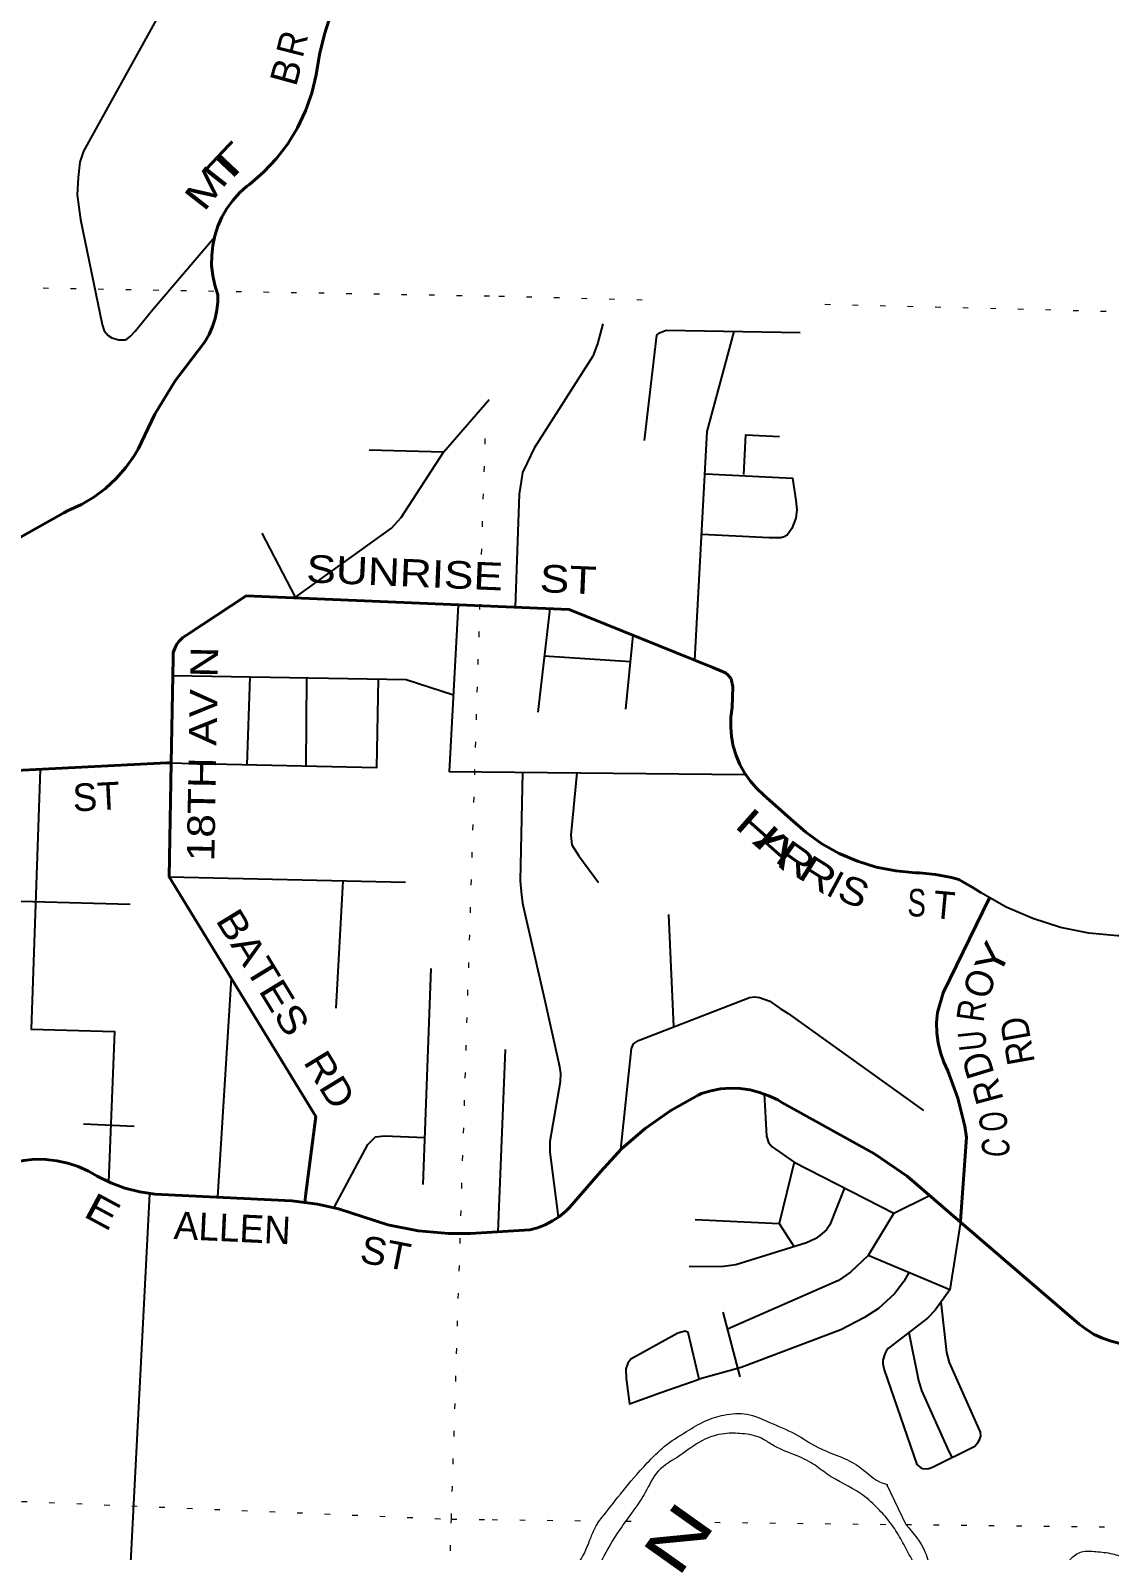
# Model space of a CAD drawing. Header units: feet. Extents: x -509309 to -252658, y -547785 to -360805.
# Drawn here: x -481227 to -476531, y -492684 to -486069 of the extents above; entities that cross this region are included whole.
import ezdxf
from ezdxf.enums import TextEntityAlignment as Align

# ---------------------------------------------------------------- set-up
doc = ezdxf.new("R2010")
doc.units = ezdxf.units.FT
doc.header["$LTSCALE"] = 80
doc.linetypes.add('DOTTED', pattern=[1.5, 0.3, -1.2])
for name, color, linetype, lineweight in [('26', 7, 'Continuous', 40), ('27', 7, 'Continuous', 13), ('29', 7, 'Continuous', 25), ('39', 7, 'Continuous', 13), ('7', 7, 'DOTTED', 13)]:
    doc.layers.add(name, color=color, linetype=linetype, lineweight=lineweight)
doc.layers.add('41', color=7, linetype='Continuous')

msp = doc.modelspace()

# ---------------------------------------------------------------- linework, layer by layer
at = {"layer": '26'}
for points in [[(-481316.74, -488300.48), (-481081.75, -488168.28), (-481062.3, -488158.74), (-481004.86, -488132.28), (-480950.49, -488099.97), (-480899.8, -488062.15), (-480853.35, -488019.24), (-480811.63, -487971.71), (-480775.11, -487920.08), (-480758.4, -487891.97), (-480685.98, -487739.07), (-480597.97, -487594.58), (-480495.35, -487460.09), (-480490.02, -487453.85), (-480468.29, -487423.91), (-480449.8, -487391.86), (-480434.77, -487358.06), (-480423.35, -487322.87), (-480415.68, -487286.68), (-480411.83, -487249.89), (-480411.56, -487219.29), (-480424.96, -487177.92), (-480433.96, -487135.38), (-480438.46, -487092.13), (-480438.42, -487048.65), (-480433.83, -487005.41), (-480424.75, -486962.89), (-480411.27, -486921.55), (-480393.55, -486881.84), (-480371.77, -486844.21), (-480346.18, -486809.06), (-480317.05, -486776.77), (-480284.71, -486747.71), (-480274.41, -486739.65), (-480212.57, -486686.55), (-480156.61, -486627.29), (-480107.16, -486562.5), (-480064.75, -486492.89), (-480029.85, -486419.23), (-480002.84, -486342.33), (-479984.02, -486263.03), (-479969.69, -486174.63), (-479947.33, -486085.15), (-479860.12, -485809.99)], [(-477090.31, -489821.91), (-477121.09, -489801.46), (-477169.21, -489774.47), (-477187.11, -489764.43), (-477219.21, -489755.43), (-477219.22, -489755.43), (-477288.47, -489741.62), (-477358.79, -489735.14), (-477375.73, -489734.64), (-477461.56, -489726.75), (-477546.09, -489709.92), (-477628.4, -489684.35), (-477707.59, -489650.32), (-477782.79, -489608.2), (-477853.17, -489558.44), (-477917.97, -489501.61), (-478036.89, -489396.06), (-478067.71, -489367.13), (-478095.33, -489335.13), (-478119.46, -489300.42), (-478139.82, -489263.38), (-478156.21, -489224.41), (-478168.43, -489183.94), (-478176.35, -489142.42), (-478179.89, -489100.3), (-478179.01, -489058.04), (-478173.71, -489016.1), (-478170.71, -488925.09), (-478177.13, -488891.36), (-478184.46, -488881.68), (-478192.76, -488872.81), (-478201.94, -488864.85), (-478257.27, -488841.48), (-478882.14, -488588.58), (-480288.2, -488529.83), (-480543.34, -488697.62), (-480552.99, -488703.33), (-480563.59, -488711.08), (-480573.31, -488719.89), (-480582.07, -488729.67), (-480589.75, -488740.31), (-480595.99, -488751.2), (-480605.59, -488776.17), (-480606.05, -488801.2), (-480614.47, -489255.65)], [(-480614.47, -489255.65), (-480633.38, -489256.61), (-481831.2, -489317.67), (-481838.19, -489319.27), (-481852.2, -489321.33), (-481866.36, -489321.92), (-481880.49, -489321.03), (-481894.46, -489318.66), (-481908.1, -489314.84), (-481921.27, -489309.62), (-481933.83, -489303.05), (-481945.62, -489295.21), (-481956.54, -489286.18), (-481966.44, -489276.05), (-482206, -489022), (-482224.29, -489002.6), (-482256, -488981.09), (-482262.69, -488977.58), (-482275.57, -488972.45), (-482288.92, -488968.71), (-482302.59, -488966.37), (-482316.43, -488965.48), (-482330.28, -488966.04), (-482344, -488968.05)], [(-480033.33, -491168.99), (-480028.39, -491130.18), (-479985.86, -490795.45), (-480623.67, -489752.2), (-480614.47, -489255.65)], [(-477179.76, -491254.69), (-477178.23, -491229.01), (-477154.39, -490885.86), (-477161.15, -490837.48), (-477191.99, -490715.06), (-477235.45, -490596.54), (-477252.81, -490559.17), (-477267.3, -490517.41), (-477277.34, -490474.36), (-477282.82, -490430.49), (-477283.69, -490386.3), (-477279.94, -490342.25), (-477255.01, -490257.24), (-477053.15, -489844.06)], [(-477179.76, -491254.69), (-477412.14, -491055.1), (-477553.89, -490957.16), (-477956.98, -490734.11), (-477975.42, -490723.29), (-478013.93, -490704.6), (-478054.17, -490690.03), (-478095.72, -490679.75), (-478138.11, -490673.87), (-478180.89, -490672.45), (-478223.58, -490675.52), (-478265.72, -490683.03), (-478306.84, -490694.9), (-478322, -490702.23), (-478440.84, -490768.55), (-478552.1, -490846.93), (-478654.55, -490936.51), (-478747.08, -491036.31), (-478881.56, -491191.2), (-478897.91, -491207.24), (-478925.47, -491229.99), (-478955.26, -491249.73), (-478986.95, -491266.25), (-479020.19, -491279.36), (-479054.62, -491288.94), (-479311.69, -491304.29), (-479406.77, -491304.38), (-479540.18, -491292.55), (-479671.62, -491266.83), (-479886.31, -491197.06), (-479977.9, -491176.15), (-480033.33, -491168.99)], [(-480033.33, -491168.99), (-480089.89, -491161.68), (-480656.64, -491134.86), (-480685.91, -491132.9), (-480751.45, -491123.52), (-480815.66, -491107.33), (-480877.82, -491084.53), (-480937.25, -491055.35), (-480974.79, -491033.45), (-481018.72, -491013.38), (-481064.51, -490998.01), (-481111.65, -490987.51), (-481159.63, -490982), (-481207.93, -490981.53), (-481256.01, -490986.12), (-481303.34, -490995.7), (-481319.47, -491000.77)], [(-476398.93, -491793.74), (-476485.52, -491782.53), (-476524.24, -491773.33), (-476561.79, -491760.14), (-476597.75, -491743.09), (-476631.73, -491722.37), (-476663.36, -491698.22), (-477179.76, -491254.69)]]:
    msp.add_lwpolyline(points, dxfattribs=at)
at = {"layer": '29'}
for p, q in [((-479429.72, -487904.33), (-479753.21, -487896.42)), ((-480074.06, -488535.52), (-480218.27, -488256.58)), ((-478967.52, -488585.01), (-479019.48, -489036.41)), ((-478605.18, -488700.67), (-478637.21, -489023.25)), ((-478991.27, -488791.35), (-478616.56, -488815.26)), ((-480271.75, -488881.62), (-480285.84, -489264.32)), ((-480026.11, -488885.74), (-480028.8, -489270.01)), ((-480623.67, -489752.2), (-479594.71, -489775.67)), ((-479867.51, -489769.45), (-479897.52, -490324.24)), ((-481578.2, -489850.52), (-480792.4, -489871.95)), ((-478450.1, -489916.32), (-478428.2, -490405)), ((-479485.28, -490151.34), (-479518.81, -491091.64)), ((-480353.72, -490193.75), (-480413.04, -491146.39)), ((-479161.5, -490503.73), (-479193.22, -491297.22)), ((-480995.99, -490826.67), (-480775.37, -490837.71)), ((-477903.15, -490994.09), (-477968.45, -491261.47)), ((-477225.76, -491549.12), (-477582.04, -491400.48)), ((-478138.66, -491927.81), (-478213.24, -491646.65))]:
    msp.add_line(p, q, dxfattribs=at)
for points in [[(-480521.47, -485736.8), (-480996.13, -486595.43), (-481012.43, -486642.39), (-481019.53, -486709.22), (-481023.79, -486784.41), (-481009.77, -486891.48), (-480915.35, -487349.03), (-480905.96, -487376.66), (-480888.92, -487396.54), (-480873.3, -487406.48), (-480842.07, -487414.99), (-480816.52, -487415), (-480808.09, -487412.44), (-480790.96, -487399.38), (-480771.09, -487378.07), (-480696.51, -487285.76), (-480425.99, -486968.69)], [(-478736.69, -487346.71), (-478759.45, -487433.43), (-478780.41, -487486.26), (-479035.4, -487887.33), (-479066.09, -487950.39), (-479085.97, -487993), (-479091.65, -488032.76), (-479099.86, -488086.66), (-479117.24, -488578.76)], [(-478554.85, -487853.4), (-478501.22, -487395.73), (-478489.71, -487385.14), (-478461.32, -487373.78), (-477876.89, -487383.66)], [(-478336.6, -488809.37), (-478282.29, -487814.84), (-478164.97, -487378.79)], [(-480074.06, -488535.52), (-479655.85, -488235.71), (-479614.09, -488188.99), (-479429.72, -487904.33), (-479230.85, -487674.68)], [(-478122.02, -488001.52), (-478113.5, -487829.68), (-477967.27, -487836.78)], [(-478288.12, -487998.68), (-477910.67, -488017.71), (-477895.85, -488113.98), (-477892.03, -488154.91), (-477896.29, -488191.83), (-477913.33, -488237.28), (-477933.72, -488265.61), (-477947.4, -488272.79), (-477961.6, -488277.04), (-478011.88, -488276.63), (-478303.79, -488262.91)], [(-479365.61, -488568.38), (-479404.74, -489293.71), (-478119.78, -489306.81)], [(-480633.38, -489256.61), (-479719.14, -489276.88), (-479711.73, -488891.02)], [(-480607.44, -488875.98), (-479591.89, -488893.03), (-479386.75, -488960.24)], [(-481184.95, -489284.73), (-481223.98, -490414.48), (-480860.55, -490425.84), (-480886.77, -491081.25)], [(-478928.45, -491232.45), (-478964.92, -490950.57), (-478965.3, -490903.03), (-478921.14, -490642.89), (-478918.45, -490607.62), (-478922.71, -490579.22), (-478988.78, -490285.76), (-479083.13, -489876.22), (-479089.25, -489832.13), (-479094.49, -489769.7), (-479084.74, -489296.97)], [(-478849.82, -489299.37), (-478875.86, -489570.87), (-478870.5, -489612.74), (-478841.08, -489661.15), (-478754.47, -489776.34)], [(-476362.08, -490008.51), (-476496.25, -490009.6), (-476621.64, -489997.46), (-476745.07, -489972.27), (-476865.2, -489934.32), (-476980.7, -489884.02), (-477090.31, -489821.92)], [(-478657.18, -490938.81), (-478611.28, -490498.71), (-478603.28, -490478.38), (-478580.56, -490464.18), (-478097.88, -490276.71), (-478075.16, -490273.87), (-478054.41, -490277.62), (-478009.86, -490293.75), (-477964.43, -490325), (-477930.36, -490347.72), (-477340.23, -490769.07)], [(-478034.41, -490694.92), (-478023.79, -490880.47), (-478014.9, -490908.96), (-477998.67, -490927.23), (-477903.15, -490994.09), (-477469.74, -491215.77), (-477314.72, -491138.77)], [(-479904.65, -491191.1), (-479758.89, -490917.25), (-479724.82, -490883.16), (-479686.26, -490879.35), (-479511.48, -490886.06)], [(-480709.01, -491132.38), (-480793.66, -492762.72), (-480798.63, -492853.49)], [(-477685.1, -491105.62), (-477748.44, -491266.26), (-477763.31, -491288.53), (-477791.72, -491312.89), (-477812, -491327.1), (-477849.44, -491345.04), (-478156.93, -491440.76), (-478210.81, -491448.53), (-478360.85, -491448.62)], [(-478334.32, -491242.8), (-477968.45, -491261.47), (-477903.35, -491361.82)], [(-477469.74, -491215.77), (-477582.04, -491400.48), (-477657.8, -491473.24), (-477711.41, -491508.92), (-478193.81, -491719.91)], [(-477179.76, -491254.69), (-477225.76, -491549.12), (-477289.55, -491637.67), (-477323.29, -491671.98), (-477492.96, -491803.92), (-477501.58, -491813.24), (-477509.69, -491828.45), (-477517.81, -491854.84), (-477517.81, -491872.1), (-477512.11, -491897.75), (-477369.12, -492309.88), (-477355.01, -492321.65), (-477345.35, -492326.77), (-477328.63, -492327.74), (-477329, -492328.22), (-477317.96, -492326.77), (-477301.22, -492321.38), (-477118.06, -492229.01), (-477103.9, -492214.12), (-477095.79, -492199.91), (-477091.73, -492185.7), (-477093.32, -492169.28), (-477227.63, -491865.34), (-477238.83, -491821.36), (-477263.28, -491601.21)], [(-477405.18, -491474.27), (-477426.5, -491513.84), (-477467.08, -491566.61), (-477536.85, -491631.23), (-477596.94, -491670.13), (-477700.03, -491723.23), (-478134.17, -491887.84), (-478316.83, -491937.56)], [(-477404.89, -491735.44), (-477362.6, -491944.16), (-477349.17, -491987.89), (-477238.2, -492237.49), (-477217.91, -492279.37)]]:
    msp.add_lwpolyline(points, dxfattribs=at)
msp.add_lwpolyline([(-478316.83, -491937.56), (-478364.36, -491734.8), (-478378.08, -491729), (-478410.42, -491738.22), (-478613.87, -491851.72), (-478627.65, -491869.05), (-478635.76, -491893.41), (-478634.9, -491935.52), (-478620.25, -492045.79), (-478483.59, -491995.48)], close=True, dxfattribs=at)
at = {"layer": '39'}
msp.add_line((-477501, -492398.05), (-477417, -492570.05), dxfattribs=at)
for points in [[(-478759.27, -492564.56), (-478682.25, -492466.72), (-478588.97, -492352.86), (-478527.04, -492286.3), (-478469.43, -492231.66), (-478371.43, -492166.05), (-478289.99, -492120.05), (-478209.09, -492094.09), (-478108.74, -492090.7), (-478013.42, -492125.26), (-477900.49, -492176.33), (-477799.79, -492235.1), (-477621.54, -492317.95), (-477517.22, -492390.85), (-477496.57, -492396.47)], [(-476512.15, -492759.41), (-476550.96, -492743.8), (-476603.17, -492746.45), (-476649.34, -492823.44), (-476631.55, -492908.12), (-476616.68, -493026.81), (-476631.81, -493142.71), (-476638.28, -493234.78), (-476650.34, -493310.66), (-476672.09, -493374.25), (-476732.34, -493452.88), (-476824.01, -493506.63), (-476907.03, -493536.55), (-476961.08, -493533.13), (-477064.41, -493498.35), (-477135.37, -493452.39), (-477178.01, -493397.14), (-477234.24, -493325.5), (-477259.99, -493238.6), (-477280, -493161.89), (-477287.82, -493079.48), (-477306.03, -493010.83), (-477330.21, -492940.02), (-477335.92, -492853.65), (-477375.32, -492752.37), (-477411.62, -492685.25), (-477449.87, -492616.08), (-477496.2, -492548.71), (-477544.9, -492495.3), (-477615.48, -492435.31), (-477759.61, -492351.35), (-477820.6, -492307.65), (-477901.74, -492267.44), (-478000.8, -492222.74), (-478046.2, -492195.49), (-478129.87, -492175.26), (-478206.07, -492175.28), (-478303.11, -492204.83), (-478401.11, -492270.45), (-478495.16, -492338.17), (-478551.78, -492430.93), (-478597.79, -492501.91), (-478654.04, -492580.65), (-478731.66, -492708.96), (-478786.71, -492817.8), (-478888.54, -492951.49), (-479005.7, -493058.71), (-479133.15, -493175.69), (-479241.71, -493261.08), (-479320.26, -493349.26), (-479397.08, -493447.51), (-479483.38, -493525.46), (-479594.86, -493644.86), (-479716.03, -493751.98), (-479795.51, -493800.04), (-479889.56, -493867.76), (-479975.17, -493919.66), (-480042.47, -493962.02), (-480080.76, -493969.04), (-480144.66, -493959.35), (-480187.14, -493898.09), (-480239.51, -493906.75), (-480336.57, -493862.11), (-480394.96, -493796.42), (-480457, -493716.61), (-480538.15, -493602.2), (-480595.91, -493512.47), (-480639.26, -493409.08), (-480697.55, -493339.39), (-480739.92, -493274.12), (-480797.68, -493184.39), (-480822.49, -493137.62), (-480885.92, -493109.9), (-480947.55, -493090.25), (-481011.94, -493098.59), (-481117.64, -493151.98), (-481193.23, -493204.14), (-481292.19, -493305.83), (-481373.9, -493361.84), (-481476.18, -493437.37), (-481569.13, -493539.21), (-481722.74, -493659.52), (-481736.02, -493668.55)], [(-479410.41, -493314.9), (-479346, -493262.05), (-479292, -493203.05), (-479184, -493080.05), (-479072, -492969.05), (-478966, -492908.05), (-478899, -492835.05), (-478860, -492767.05), (-478820, -492702.05), (-478795, -492644.05), (-478774, -492594.05), (-478755, -492558.05)], [(-477417, -492570.05), (-477333, -492692.05), (-477311, -492768.05), (-477289, -492856.05), (-477255, -492990.05), (-477221, -493136.05), (-477189, -493270.05), (-477115, -493356.05), (-477031, -493412.05), (-476929, -493436.05), (-476811, -493402.05), (-476761, -493324.05), (-476709, -493230.05), (-476697, -493114.05), (-476703, -493010.05), (-476721, -492900.05), (-476727, -492804.05), (-476701, -492722.05), (-476653, -492690.05), (-476591, -492688.05), (-476519, -492698.05), (-476459, -492720.05), (-476419, -492744.05)]]:
    msp.add_spline(points, degree=3, dxfattribs=at)
at = {"layer": '7'}
for p, q in [((-476306.17, -487298.33), (-477861.85, -487259.88)), ((-479217.9, -492549.39), (-478751.93, -492554.94)), ((-478636.24, -492556.32), (-478560.03, -492557.23)), ((-478248.99, -492560.93), (-477480.05, -492570.09)), ((-477416.61, -492570.85), (-476415.22, -492582.77))]:
    msp.add_line(p, q, dxfattribs=at)
for points in [[(-478564.89, -487242.51), (-479228.69, -487226.1), (-483694.94, -487146.83)], [(-479412.12, -493044.46), (-479395.06, -492547.28), (-479245.67, -487769.28)], [(-484704.33, -492330.4), (-484622.78, -492330.66), (-479395.06, -492547.28), (-479217.9, -492549.39)]]:
    msp.add_lwpolyline(points, dxfattribs=at)

# ---------------------------------------------------------------- texts
at = {"layer": '27'}
for s, rotation, width, p in [('R', 75.792, 0.9, (-480030.15, -486141.87)), ('T', 46.641, 2, (-480328.32, -486696.28)), ('M', 51.942, 1.35, (-480416.24, -486791.9)), ('H', 318.409, 1.5, (-478103.59, -489590.9)), ('A', 318.409, 1.75, (-478019.14, -489665.87)), ('R', 324.739, 1.35, (-477929.65, -489727.73)), ('R', 327.747, 1.3, (-477831, -489792.93)), ('S', 337.742, 1.15, (-477666.46, -489870.75)), ('S', 358.309, 0.75, (-477371.98, -489924.83)), ('T', 354.722, 0.95, (-477256.48, -489935.2)), ('Y', 63.962, 1.25, (-476986.67, -490133.52)), ('O', 71.656, 0.95, (-477040.23, -490235)), ('R', 82.134, 0.8, (-477073.18, -490341.86)), ('RD', 100.134, 0.9, (-476873.82, -490455.5)), ('U', 96.128, 0.75, (-477069.15, -490458.71)), ('D', 106.917, 0.95, (-477047.44, -490554.38)), ('R', 105.137, 0.9, (-477005.36, -490670.66)), ('O', 95.14, 0.7, (-476977.45, -490811.67)), ('C', 86.026, 0.7, (-476967.32, -490934.67))]:
    msp.add_text(s, height=120, rotation=rotation, dxfattribs=dict(at, width=width)).set_placement(p, align=Align.CENTER)
for s, rotation, p in [('B', 74.649, (-480057.23, -486265.47)), ('I', 331.746, (-477751.68, -489837.77))]:
    msp.add_text(s, height=120, rotation=rotation, dxfattribs=at).set_placement(p, align=Align.CENTER)
for s, rotation, width, p in [('SUNRISE   ST', 357.607, 1.2, (-480028.14, -488470.64)), ('18TH AV N', 88.939, 1.15, (-480427.01, -489685.42)), ('BATES', 301.44, 1.15, (-480423.95, -489941.17)), ('RD', 301.44, 1.1, (-480042.24, -490558.1)), ('E', 331.742, 1.3, (-481002.36, -491227.4)), ('ST', 348.997, 1.05, (-479798.53, -491428.19))]:
    msp.add_text(s, height=120, rotation=rotation, dxfattribs=dict(at, width=width)).set_placement(p)
for s, rotation, p in [('ST', 2.918, (-481040.33, -489468.26)), ('ALLEN', 357.291, (-480604.9, -491327.52))]:
    msp.add_text(s, height=120, rotation=rotation, dxfattribs=at).set_placement(p)
at = {"layer": '41', "width": 1.5}
msp.add_text('N', height=200, rotation=54.617, dxfattribs=at).set_placement((-478410, -492807.82))

doc.saveas('drawing.dxf')
